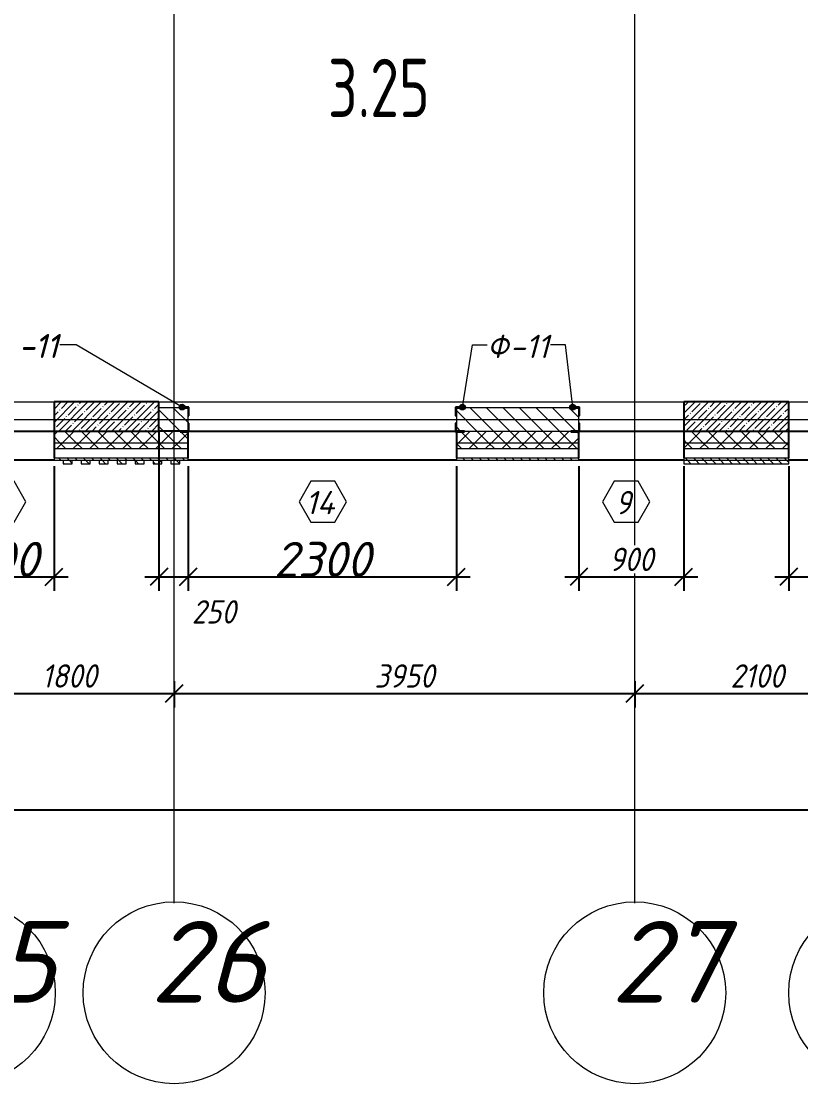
# Model space of a CAD drawing. Header units: millimetres. Extents: x 12986 to 523328, y -9759 to 30092.
# Drawn here: x 488780 to 495464, y -9567 to -455 of the extents above; entities that cross this region are included whole.
import ezdxf

# ---------------------------------------------------------------- set-up
doc = ezdxf.new("R2010")
doc.units = ezdxf.units.MM
for name, color, linetype, lineweight in [('A-ANNO-DIMS', 7, 'Continuous', 9), ('A-AREA-IDEN', 7, 'Continuous', 9), ('A-DETL', 7, 'Continuous', 9), ('A-GENM-1', 7, 'Continuous', 25), ('A-GENM-IDEN', 7, 'Continuous', 9), ('A-GLAZ-IDEN', 7, 'Continuous', 9), ('A-WALL', 7, 'Continuous', 5), ('A-WALL-1', 7, 'Continuous', 25), ('A-WALL-FNSH-1', 7, 'Continuous', 9), ('A-WALL-PATT-1', 7, 'Continuous', 5), ('I-WALL', 7, 'Continuous', 5), ('S-COLS', 7, 'Continuous', 9), ('S-COLS-1', 7, 'Continuous', 5), ('S-COLS-2', 7, 'Continuous', 25), ('Оси', 7, 'Continuous', 9), ('Оси-1', 7, 'Continuous', 20)]:
    doc.layers.add(name, color=color, linetype=linetype, lineweight=lineweight)
doc.layers.add('A-WALL-2', color=7, linetype='Continuous', lineweight=13, true_color=0x000000)
doc.layers.add('A-WALL-PATT-2', color=7, linetype='Continuous', lineweight=5, true_color=0xce0000)
doc.styles.add('ISOCPEUR_I', font='isocpeui.ttf', dxfattribs={"height": 250})
doc.styles.add('ISOCPEUR_I_2', font='isocpeui.ttf', dxfattribs={"height": 300})
doc.styles.add('ISOCPEUR_I_3', font='isocpeui.ttf', dxfattribs={"width": 0.9, "height": 200})
doc.styles.add('СПДС', font='ГОСТ тип А.ttf', dxfattribs={"width": 0.9})
doc.dimstyles.new('ISO-2_0_0_9К_СРЕДНИЙ_1', dxfattribs={"dimscale": 304.8, "dimtxt": 199.196235, "dimasz": 0.492126, "dimexe": 0.393701, "dimexo": 0, "dimgap": 0, "dimtad": 1, "dimdec": 0, "dimzin": 0, "dimdsep": 46, "dimtxsty": 'ISOCPEUR_I_3', "dimblk1": 'OBLIQUE', "dimblk2": 'OBLIQUE', "dimsah": 1, "dimcen": 0.09, "dimdle": 0.393701, "dimazin": 0, "dimtfac": 1, "dimtdec": 4, "dimtix": 1, "dimtmove": 2, "dimatfit": 3, "dimfxl": 1, "dimtvp": 1, "dimtolj": 1, "dimtzin": 0, "dimarcsym": 2})
doc.dimstyles.new('ISO-2_0_0_9К_СРЕДНИЙ_2', dxfattribs={"dimscale": 304.8, "dimtxt": 199.196235, "dimasz": 0.492126, "dimexe": 0.393701, "dimexo": 0, "dimgap": 0, "dimtad": 1, "dimdec": 0, "dimzin": 0, "dimdsep": 46, "dimtxsty": 'ISOCPEUR_I_2', "dimblk1": 'OBLIQUE', "dimblk2": 'OBLIQUE', "dimsah": 1, "dimcen": 0.09, "dimdle": 0.393701, "dimazin": 0, "dimtfac": 1, "dimtdec": 4, "dimtix": 1, "dimtmove": 0, "dimatfit": 3, "dimfxl": 1, "dimtvp": 1, "dimtolj": 1, "dimtzin": 0, "dimarcsym": 2})
doc.dimstyles.new('ISO-2_0_0_9К_СРЕДНИЙ_ФОН', dxfattribs={"dimscale": 304.8, "dimtxt": 199.196235, "dimasz": 0.492126, "dimexe": 0.393701, "dimexo": 0, "dimgap": 0.164042, "dimtad": 1, "dimdec": 0, "dimdsep": 46, "dimtxsty": 'ISOCPEUR_I_3', "dimblk1": 'OBLIQUE', "dimblk2": 'OBLIQUE', "dimsah": 1, "dimcen": 0.09, "dimdle": 0.393701, "dimazin": 0, "dimtfac": 1, "dimtdec": 4, "dimtix": 1, "dimtmove": 1, "dimatfit": 3, "dimfxl": 1, "dimtvp": 1, "dimtfill": 1, "dimtolj": 1, "dimtzin": 0, "dimarcsym": 2})
doc.dimstyles.new('ISO-2_0_0_9К_СРЕДНИЙ_ФОН_2', dxfattribs={"dimscale": 304.8, "dimtxt": 199.196235, "dimasz": 0.492126, "dimexe": 0.393701, "dimexo": 0, "dimgap": 0.164042, "dimtad": 1, "dimdec": 0, "dimdsep": 46, "dimtxsty": 'ISOCPEUR_I_3', "dimblk1": 'OBLIQUE', "dimblk2": 'OBLIQUE', "dimsah": 1, "dimcen": 0.09, "dimdle": 0.393701, "dimazin": 0, "dimtfac": 1, "dimtdec": 4, "dimtix": 1, "dimtmove": 2, "dimatfit": 3, "dimfxl": 1, "dimtvp": 1, "dimtfill": 1, "dimtolj": 1, "dimtzin": 0, "dimarcsym": 2})
pattern_1 = [(135, (395430.81, -3869.254), (-35.35534, -35.35534), [])]
pattern_2 = [(45, (395430.81, -3869.25), (-70.71068, 70.71068), []), (135, (395430.81, -3869.25), (-70.71068, -70.71068), [])]

# ---------------------------------------------------------------- blocks, each defined once
blk = doc.blocks.new('Колонна_Несущая_Прямоугольное сечение - 250х900-29733835-АР1_1_Кладочный план 3 этажа')
at = {"layer": 'S-COLS-1'}
h = blk.add_hatch(dxfattribs=at)
h.set_pattern_fill('FP_9', color=256, style=0, pattern_type=2)
h.set_pattern_definition([(45, (-99480, -25), (-57.024626, 57.024626), []), (45, (-99422.975, -25), (-57.024626, 57.024626), [100.806, -20.161, 3.353, -16.808])])
h.paths.add_polyline_path([(-356.4, -125), (450, -125), (450, 125), (-450, 125), (-450, -125)], flags=0)
at = {"layer": 'S-COLS-2'}
for p, q in [((450, 125), (-450, 125)), ((-450, 125), (-450, -125)), ((450, -125), (450, 125)), ((-450, -125), (450, -125))]:
    blk.add_line(p, q, dxfattribs=at)
blk = doc.blocks.new('Колонна_Несущая_Прямоугольное сечение - 250х900-V1-АР1_1_Кладочный план 3 этажа')
at = {"layer": 'S-COLS-1'}
h = blk.add_hatch(dxfattribs=at)
h.set_pattern_fill('FP_11', color=256, style=0, pattern_type=2)
h.set_pattern_definition([(45, (-94080, -25), (-57.024626, 57.024626), []), (45, (-94022.975, -25), (-57.024626, 57.024626), [100.806, -20.161, 3.353, -16.808])])
h.paths.add_polyline_path([(-371.8, -125), (450, -125), (450, 125), (-450, 125), (-450, -125)], flags=0)
at = {"layer": 'S-COLS-2'}
for p, q in [((450, 125), (-450, 125)), ((-450, 125), (-450, -125)), ((450, -125), (450, 125)), ((-450, -125), (450, -125))]:
    blk.add_line(p, q, dxfattribs=at)
blk = doc.blocks.new('Фахверк_СКБ_Уголок - Ф-11_200х2500 h-28441216-АР1_1_Кладочный план 3 этажа')
at = {"layer": 'A-GENM-1'}
for p, q in [((200, 156), (125, 156)), ((125, 156), (125, 81)), ((131, 81), (131, 150)), ((131, 150), (200, 150)), ((200, 150), (200, 156)), ((125, 81), (131, 81)), ((131, 19), (125, 19)), ((125, 19), (125, -56)), ((131, -50), (131, 19)), ((125, -56), (200, -56)), ((200, -50), (131, -50)), ((200, -56), (200, -50))]:
    blk.add_line(p, q, dxfattribs=at)
blk = doc.blocks.new('Ось сетки - Круг_Ø6_00__ISO-2_5_0_9K_ кружки поменьше-23056867-АР1_1_Кладочный план 3 этажа')
at = {"layer": 'Оси'}
blk.add_circle((0, 0), 2.6, dxfattribs=at)
blk = doc.blocks.new('_Oblique')
at = {"color": 0, "linetype": 'ByBlock', "lineweight": -2}
blk.add_line((-0.5, -0.5), (0.5, 0.5), dxfattribs=at)
blk = doc.blocks.new('*D3420')
at = {"layer": 'A-ANNO-DIMS', "color": 0, "lineweight": -2, "transparency": 16777216}
for p, q in [((488290.8, -6113.4), (488290.8, -6339.4)), ((490090.8, -6113.4), (490090.8, -6339.4)), ((488170.8, -6219.4), (490210.8, -6219.4))]:
    blk.add_line(p, q, dxfattribs=at)
at = {"layer": 'Defpoints', "color": 0, "transparency": 16777216}
for p in [(488290.8, -6113.4), (490090.8, -6113.4), (490090.8, -6219.4)]:
    blk.add_point(p, dxfattribs=at)
at = {"layer": 'A-ANNO-DIMS', "color": 0, "lineweight": -2, "transparency": 16777216, "xscale": 150, "yscale": 150, "zscale": 150, "rotation": 180}
blk.add_blockref('_Oblique', (488290.8, -6219.4), dxfattribs=at)
at = {"layer": 'A-ANNO-DIMS', "color": 0, "lineweight": -2, "transparency": 16777216, "xscale": 150, "yscale": 150, "zscale": 150}
blk.add_blockref('_Oblique', (490090.8, -6219.4), dxfattribs=at)
at = {"layer": 'A-ANNO-DIMS', "color": 0, "transparency": 16777216, "insert": (489190.8, -6069.4), "char_height": 200, "width": 560.814, "attachment_point": 5, "style": 'ISOCPEUR_I_3', "bg_fill": 3, "box_fill_scale": 1.1, "bg_fill_color": 256, "bg_fill_true_color": 13158600, "bg_fill_transparency": 0}
blk.add_mtext('\\A1;1800', dxfattribs=at)
blk = doc.blocks.new('*D3421')
at = {"layer": 'A-ANNO-DIMS', "color": 0, "lineweight": -2, "transparency": 16777216}
for p, q in [((490090.8, -6113.4), (490090.8, -6339.4)), ((494040.8, -6113.4), (494040.8, -6339.4)), ((489970.8, -6219.4), (494160.8, -6219.4))]:
    blk.add_line(p, q, dxfattribs=at)
at = {"layer": 'Defpoints', "color": 0, "transparency": 16777216}
for p in [(490090.8, -6113.4), (494040.8, -6113.4), (494040.8, -6219.4)]:
    blk.add_point(p, dxfattribs=at)
at = {"layer": 'A-ANNO-DIMS', "color": 0, "lineweight": -2, "transparency": 16777216, "xscale": 150, "yscale": 150, "zscale": 150, "rotation": 180}
blk.add_blockref('_Oblique', (490090.8, -6219.4), dxfattribs=at)
at = {"layer": 'A-ANNO-DIMS', "color": 0, "lineweight": -2, "transparency": 16777216, "xscale": 150, "yscale": 150, "zscale": 150}
blk.add_blockref('_Oblique', (494040.8, -6219.4), dxfattribs=at)
at = {"layer": 'A-ANNO-DIMS', "color": 0, "transparency": 16777216, "insert": (492065.8, -6069.4), "char_height": 200, "width": 606.782, "attachment_point": 5, "style": 'ISOCPEUR_I_3', "bg_fill": 3, "box_fill_scale": 1.1, "bg_fill_color": 256, "bg_fill_true_color": 13158600, "bg_fill_transparency": 0}
blk.add_mtext('\\A1;3950', dxfattribs=at)
blk = doc.blocks.new('*D3422')
at = {"layer": 'A-ANNO-DIMS', "color": 0, "lineweight": -2, "transparency": 16777216}
for p, q in [((494040.8, -6113.4), (494040.8, -6339.4)), ((496140.8, -6113.4), (496140.8, -6339.4)), ((493920.8, -6219.4), (496260.8, -6219.4))]:
    blk.add_line(p, q, dxfattribs=at)
at = {"layer": 'Defpoints', "color": 0, "transparency": 16777216}
for p in [(494040.8, -6113.4), (496140.8, -6113.4), (496140.8, -6219.4)]:
    blk.add_point(p, dxfattribs=at)
at = {"layer": 'A-ANNO-DIMS', "color": 0, "lineweight": -2, "transparency": 16777216, "xscale": 150, "yscale": 150, "zscale": 150, "rotation": 180}
blk.add_blockref('_Oblique', (494040.8, -6219.4), dxfattribs=at)
at = {"layer": 'A-ANNO-DIMS', "color": 0, "lineweight": -2, "transparency": 16777216, "xscale": 150, "yscale": 150, "zscale": 150}
blk.add_blockref('_Oblique', (496140.8, -6219.4), dxfattribs=at)
at = {"layer": 'A-ANNO-DIMS', "color": 0, "transparency": 16777216, "insert": (495090.8, -6069.4), "char_height": 200, "width": 560.814, "attachment_point": 5, "style": 'ISOCPEUR_I_3', "bg_fill": 3, "box_fill_scale": 1.1, "bg_fill_color": 256, "bg_fill_true_color": 13158600, "bg_fill_transparency": 0}
blk.add_mtext('\\A1;2100', dxfattribs=at)
blk = doc.blocks.new('*D3429')
at = {"layer": 'A-ANNO-DIMS', "color": 0, "lineweight": -2, "transparency": 16777216}
for p, q in [((395540.8, -7113), (395540.8, -7339.1)), ((520440.8, -7113), (520440.8, -7339.1)), ((395420.8, -7219.1), (456288.4, -7219.1)), ((520560.8, -7219.1), (457110.2, -7219.1))]:
    blk.add_line(p, q, dxfattribs=at)
at = {"layer": 'Defpoints', "color": 0, "transparency": 16777216}
for p in [(395540.8, -7113), (520440.8, -7113), (520440.8, -7219.1)]:
    blk.add_point(p, dxfattribs=at)
at = {"layer": 'A-ANNO-DIMS', "color": 0, "lineweight": -2, "transparency": 16777216, "xscale": 150, "yscale": 150, "zscale": 150, "rotation": 180}
blk.add_blockref('_Oblique', (395540.8, -7219.1), dxfattribs=at)
at = {"layer": 'A-ANNO-DIMS', "color": 0, "lineweight": -2, "transparency": 16777216, "xscale": 150, "yscale": 150, "zscale": 150}
blk.add_blockref('_Oblique', (520440.8, -7219.1), dxfattribs=at)
at = {"layer": 'A-ANNO-DIMS', "color": 0, "transparency": 16777216, "insert": (456258, -6907.8), "char_height": 200, "width": 882.593, "attachment_point": 1, "line_spacing_factor": 1.149209, "style": 'ISOCPEUR_I_3', "bg_fill": 3, "box_fill_scale": 1.1, "bg_fill_color": 256, "bg_fill_true_color": 13158600, "bg_fill_transparency": 0}
blk.add_mtext('\\A1;124900', dxfattribs=at)
blk = doc.blocks.new('AAR_СКБ_Марка_Окна_Перемычка и проем - Марка проема-25443838-АР1_1_Кладочный план 3 этажа')
at = {"layer": 'A-GLAZ-IDEN'}
for p, q in [((-0.968, -0.984), (-1.986, -2.747)), ((1.067, -0.984), (-0.968, -0.984)), ((2.085, -2.747), (1.067, -0.984)), ((-1.986, -2.747), (-0.968, -4.509)), ((1.067, -4.509), (2.085, -2.747)), ((-0.968, -4.509), (1.067, -4.509))]:
    blk.add_line(p, q, dxfattribs=at)
blk = doc.blocks.new('*D3649')
at = {"layer": 'A-ANNO-DIMS', "color": 0, "lineweight": -2, "transparency": 16777216}
for p, q in [((488160.8, -4269.3), (488160.8, -5339.3)), ((489060.8, -4269.3), (489060.8, -5339.3)), ((488040.8, -5219.3), (489180.8, -5219.3))]:
    blk.add_line(p, q, dxfattribs=at)
at = {"layer": 'Defpoints', "color": 0, "transparency": 16777216}
for p in [(488160.8, -4269.3), (489060.8, -4269.3), (489060.8, -5219.3)]:
    blk.add_point(p, dxfattribs=at)
at = {"layer": 'A-ANNO-DIMS', "color": 0, "lineweight": -2, "transparency": 16777216, "xscale": 150, "yscale": 150, "zscale": 150, "rotation": 180}
blk.add_blockref('_Oblique', (488160.8, -5219.3), dxfattribs=at)
at = {"layer": 'A-ANNO-DIMS', "color": 0, "lineweight": -2, "transparency": 16777216, "xscale": 150, "yscale": 150, "zscale": 150}
blk.add_blockref('_Oblique', (489060.8, -5219.3), dxfattribs=at)
at = {"layer": 'A-ANNO-DIMS', "color": 0, "transparency": 16777216, "insert": (488610.8, -5069.3), "char_height": 300, "width": 455.087, "attachment_point": 5, "style": 'ISOCPEUR_I_2'}
blk.add_mtext('\\A1;900', dxfattribs=at)
blk = doc.blocks.new('*D3662')
at = {"layer": 'A-ANNO-DIMS', "color": 0, "lineweight": -2, "transparency": 16777216}
for p, q in [((489960.8, -3969.3), (489960.8, -5339.3)), ((490210.8, -4269.3), (490210.8, -5339.3)), ((489840.8, -5219.3), (490330.8, -5219.3))]:
    blk.add_line(p, q, dxfattribs=at)
at = {"layer": 'Defpoints', "color": 0, "transparency": 16777216}
for p in [(489960.8, -3969.3), (490210.8, -4269.3), (490210.8, -5219.3)]:
    blk.add_point(p, dxfattribs=at)
at = {"layer": 'A-ANNO-DIMS', "color": 0, "lineweight": -2, "transparency": 16777216, "xscale": 150, "yscale": 150, "zscale": 150, "rotation": 180}
blk.add_blockref('_Oblique', (489960.8, -5219.3), dxfattribs=at)
at = {"layer": 'A-ANNO-DIMS', "color": 0, "lineweight": -2, "transparency": 16777216, "xscale": 150, "yscale": 150, "zscale": 150}
blk.add_blockref('_Oblique', (490210.8, -5219.3), dxfattribs=at)
at = {"layer": 'A-ANNO-DIMS', "color": 0, "transparency": 16777216, "insert": (490241.9, -5419.7), "char_height": 200, "width": 455.087, "attachment_point": 1, "line_spacing_factor": 1.149209, "style": 'ISOCPEUR_I_3'}
blk.add_mtext('\\A1;250', dxfattribs=at)
blk = doc.blocks.new('*D3663')
at = {"layer": 'A-ANNO-DIMS', "color": 0, "lineweight": -2, "transparency": 16777216}
for p, q in [((490210.8, -4269.3), (490210.8, -5339.3)), ((492510.8, -4269.3), (492510.8, -5339.3)), ((490090.8, -5219.3), (492630.8, -5219.3))]:
    blk.add_line(p, q, dxfattribs=at)
at = {"layer": 'Defpoints', "color": 0, "transparency": 16777216}
for p in [(490210.8, -4269.3), (492510.8, -4269.3), (492510.8, -5219.3)]:
    blk.add_point(p, dxfattribs=at)
at = {"layer": 'A-ANNO-DIMS', "color": 0, "lineweight": -2, "transparency": 16777216, "xscale": 150, "yscale": 150, "zscale": 150, "rotation": 180}
blk.add_blockref('_Oblique', (490210.8, -5219.3), dxfattribs=at)
at = {"layer": 'A-ANNO-DIMS', "color": 0, "lineweight": -2, "transparency": 16777216, "xscale": 150, "yscale": 150, "zscale": 150}
blk.add_blockref('_Oblique', (492510.8, -5219.3), dxfattribs=at)
at = {"layer": 'A-ANNO-DIMS', "color": 0, "transparency": 16777216, "insert": (491360.8, -5069.3), "char_height": 300, "width": 606.782, "attachment_point": 5, "style": 'ISOCPEUR_I_2'}
blk.add_mtext('\\A1;2300', dxfattribs=at)
blk = doc.blocks.new('*D3678')
at = {"layer": 'A-ANNO-DIMS', "color": 0, "lineweight": -2, "transparency": 16777216}
for p, q in [((495360.8, -4269.3), (495360.8, -5339.3)), ((496260.8, -4269.3), (496260.8, -5339.3)), ((495240.8, -5219.3), (496380.8, -5219.3))]:
    blk.add_line(p, q, dxfattribs=at)
at = {"layer": 'Defpoints', "color": 0, "transparency": 16777216}
for p in [(495360.8, -4269.3), (496260.8, -4269.3), (496260.8, -5219.3)]:
    blk.add_point(p, dxfattribs=at)
at = {"layer": 'A-ANNO-DIMS', "color": 0, "lineweight": -2, "transparency": 16777216, "xscale": 150, "yscale": 150, "zscale": 150, "rotation": 180}
blk.add_blockref('_Oblique', (495360.8, -5219.3), dxfattribs=at)
at = {"layer": 'A-ANNO-DIMS', "color": 0, "lineweight": -2, "transparency": 16777216, "xscale": 150, "yscale": 150, "zscale": 150}
blk.add_blockref('_Oblique', (496260.8, -5219.3), dxfattribs=at)
at = {"layer": 'A-ANNO-DIMS', "color": 0, "transparency": 16777216, "insert": (495810.8, -5069.3), "char_height": 300, "width": 455.087, "attachment_point": 5, "style": 'ISOCPEUR_I_2'}
blk.add_mtext('\\A1;900', dxfattribs=at)
blk = doc.blocks.new('*D3679')
at = {"layer": 'A-ANNO-DIMS', "color": 0, "lineweight": -2, "transparency": 16777216}
for p, q in [((493560.8, -4269.3), (493560.8, -5339.3)), ((494460.8, -4269.3), (494460.8, -5339.3)), ((493440.8, -5219.3), (494580.8, -5219.3))]:
    blk.add_line(p, q, dxfattribs=at)
at = {"layer": 'Defpoints', "color": 0, "transparency": 16777216}
for p in [(493560.8, -4269.3), (494460.8, -4269.3), (494460.8, -5219.3)]:
    blk.add_point(p, dxfattribs=at)
at = {"layer": 'A-ANNO-DIMS', "color": 0, "lineweight": -2, "transparency": 16777216, "xscale": 150, "yscale": 150, "zscale": 150, "rotation": 180}
blk.add_blockref('_Oblique', (493560.8, -5219.3), dxfattribs=at)
at = {"layer": 'A-ANNO-DIMS', "color": 0, "lineweight": -2, "transparency": 16777216, "xscale": 150, "yscale": 150, "zscale": 150}
blk.add_blockref('_Oblique', (494460.8, -5219.3), dxfattribs=at)
at = {"layer": 'A-ANNO-DIMS', "color": 0, "transparency": 16777216, "insert": (494010.8, -5069.3), "char_height": 200, "width": 455.087, "attachment_point": 5, "style": 'ISOCPEUR_I_3', "bg_fill": 3, "box_fill_scale": 1.1, "bg_fill_color": 256, "bg_fill_true_color": 13158600, "bg_fill_transparency": 0}
blk.add_mtext('\\A1;900', dxfattribs=at)

msp = doc.modelspace()

# ---------------------------------------------------------------- hatches: boundary and pattern name
at = {"layer": 'A-GENM-IDEN'}
h = msp.add_hatch(color=256, dxfattribs=at)
edge = h.paths.add_edge_path(flags=0)
edge.add_arc((490158.47525, -3763.25358), 25, 0, 360)
h = msp.add_hatch(color=256, dxfattribs=at)
edge = h.paths.add_edge_path(flags=0)
edge.add_arc((492563.14188, -3763.25358), 25, 0, 360)
h = msp.add_hatch(color=256, dxfattribs=at)
edge = h.paths.add_edge_path(flags=0)
edge.add_arc((493508.47525, -3763.25358), 25, 0, 360)
at = {"layer": 'A-WALL-PATT-1'}
h = msp.add_hatch(dxfattribs=at)
h.set_pattern_fill('FP_1', color=256, style=0, pattern_type=2)
h.set_pattern_definition([(135, (395430.81, -3869.25), (-70.71068, -70.71068), [])])
h.paths.add_polyline_path([(493560.80855, -3969.25358), (493560.80855, -3769.25358), (492510.80855, -3769.25358), (492510.80855, -3969.25358), (493491.80858, -3969.25358)], flags=0)
h.paths.add_polyline_path([(490141.80858, -3969.25358), (490210.80855, -3969.25358), (490210.80855, -3769.25358), (489960.80857, -3769.25358), (489960.80857, -3969.25358)], flags=0)
at = {"layer": 'A-WALL-PATT-2'}
h = msp.add_hatch(dxfattribs=at)
h.set_pattern_fill('FP_2', color=256, style=0, pattern_type=2)
h.set_pattern_definition(pattern_2)
h.paths.add_polyline_path([(507960.80853, -4069.25358), (509110.80855, -4069.25358), (509110.28684, -3975.25358), (509041.80858, -3975.25358), (509041.80858, -3969.25358), (507960.80853, -3969.25358)], flags=0)
h.paths.add_polyline_path([(520510.80855, -4069.25358), (520510.80855, -3969.25358), (519160.80855, -3969.25358), (519160.80855, -4069.25358)], flags=0)
h.paths.add_polyline_path([(513360.80855, -4069.25358), (514760.80855, -4069.25358), (514760.28684, -3975.25358), (514691.80858, -3974.18215), (514691.80858, -3969.25358), (513360.80855, -3969.25358)], flags=0)
h.paths.add_polyline_path([(507060.80853, -4069.25358), (507060.28679, -3975.25358), (506991.80853, -3975.25358), (506991.80853, -3969.25358), (506229.80849, -3969.25358), (506229.80849, -3975.25358), (506160.80849, -3975.25358), (506160.80849, -4069.25358), (507052.11288, -4069.25358)], flags=0)
h.paths.add_polyline_path([(503460.80855, -4069.25358), (503460.80855, -3969.25358), (502560.80855, -3969.25358), (502560.80855, -4069.25358), (502677.5407, -4069.25358)], flags=0)
h.paths.add_polyline_path([(492579.80855, -4069.25358), (493560.80855, -4069.25358), (493560.28684, -3975.25358), (493491.80858, -3975.25358), (493491.80858, -3969.25358), (492579.80855, -3969.25358), (492579.80855, -3975.25358), (492510.80855, -3975.25358), (492510.80855, -4069.25358)], flags=0)
h.paths.add_polyline_path([(500610.80852, -4069.25358), (501660.80855, -4069.25358), (501660.28681, -3975.25358), (501591.80855, -3975.25358), (501591.80855, -3969.25358), (500679.80852, -3969.25358), (500679.80852, -3975.25358), (500610.80852, -3975.25358)], flags=0)
h.paths.add_polyline_path([(497262.14007, -4069.25358), (498310.80852, -4069.25358), (498310.28681, -3975.25358), (498241.80855, -3975.25358), (498241.80855, -3969.25358), (496329.80859, -3969.25358), (496329.80859, -3975.25358), (496260.80859, -3975.25358), (496260.80859, -4069.25358), (497160.8086, -4069.25358)], flags=0)
h.paths.add_polyline_path([(486431.3388, -4069.25358), (486460.80857, -4069.25358), (486460.80857, -3969.25358), (484690.80855, -3969.25358), (484690.80855, -4069.25358)], flags=0)
h = msp.add_hatch(dxfattribs=at)
h.set_pattern_fill('FP_2', color=256, style=0, pattern_type=2)
h.set_pattern_definition(pattern_2)
h.paths.add_polyline_path([(504429.80855, -4069.25358), (505260.80859, -4069.25358), (505260.80849, -3975.25358), (505191.80849, -3975.25358), (505191.80849, -3969.25358), (504429.80855, -3969.25358), (504429.80855, -3975.25358), (504360.80855, -3975.25358), (504360.80855, -4069.25358)], flags=0)
h.paths.add_polyline_path([(487785.18896, -4069.25358), (488160.80857, -4069.25358), (488160.28686, -3975.25358), (488091.8086, -3975.25358), (488091.8086, -3969.25358), (487429.80857, -3969.25358), (487429.80857, -3975.25358), (487360.80857, -3975.25358), (487360.80857, -4069.25358), (487429.80857, -4069.25358)], flags=0)
h.paths.add_polyline_path([(495360.80859, -4069.25358), (495360.80855, -3969.25358), (494460.80855, -3969.25359), (494460.80855, -4069.25358), (494554.43975, -4069.25358)], flags=0)
h = msp.add_hatch(dxfattribs=at)
h.set_pattern_fill('FP_2', color=256, style=0, pattern_type=2)
h.set_pattern_definition(pattern_2)
h.paths.add_polyline_path([(511410.80855, -4069.25358), (512460.80855, -4069.25358), (512460.28681, -3975.25358), (512391.80855, -3975.25358), (512391.80855, -3969.25358), (511479.80855, -3969.25358), (511479.80855, -3975.25358), (511410.80855, -3975.25358)], flags=0)
h.paths.add_polyline_path([(515660.80855, -4069.25358), (516860.80855, -4069.25358), (516860.28684, -3975.25358), (516791.80858, -3975.00358), (516791.80858, -3969.25358), (515660.80855, -3969.25358)], flags=0)
h.paths.add_polyline_path([(490210.80855, -4069.25358), (490210.28684, -3975.25358), (490141.80858, -3975.25358), (490141.80858, -3969.25358), (489060.80857, -3969.25359), (489060.80857, -4069.25358), (490202.11293, -4069.25358)], flags=0)
h = msp.add_hatch(dxfattribs=at)
h.set_pattern_fill('FP_2', color=256, style=0, pattern_type=2)
h.set_pattern_definition(pattern_2)
h.paths.add_polyline_path([(513360.80855, -4119.25358), (514760.80855, -4119.25358), (514760.80855, -4069.25358), (513360.80855, -4069.25358)], flags=0)
h.paths.add_polyline_path([(520610.80855, -4119.25358), (520610.80855, -4069.25358), (519160.80855, -4069.25358), (519160.80855, -4119.25358), (520510.80855, -4119.25358)], flags=0)
h.paths.add_polyline_path([(507060.80853, -4119.25358), (507060.80853, -4069.25358), (506160.80849, -4069.25358), (506160.80849, -4119.25358), (506739.09118, -4119.25358)], flags=0)
h.paths.add_polyline_path([(502560.80855, -4119.25358), (503460.80855, -4119.25358), (503460.80855, -4069.25358), (502560.80855, -4069.25358)], flags=0)
h.paths.add_polyline_path([(507960.80853, -4119.25358), (509110.80855, -4119.25358), (509110.80855, -4069.25358), (507960.80853, -4069.25358)], flags=0)
h.paths.add_polyline_path([(500610.80852, -4119.25358), (501660.80855, -4119.25358), (501660.80855, -4069.25358), (500610.80852, -4069.25358)], flags=0)
h.paths.add_polyline_path([(496260.80859, -4119.25358), (498310.80852, -4119.25358), (498310.80852, -4069.25358), (496260.80859, -4069.25358)], flags=0)
h.paths.add_polyline_path([(492510.80855, -4119.25358), (493560.80855, -4119.25358), (493560.80855, -4069.25358), (492510.80855, -4069.25358)], flags=0)
h.paths.add_polyline_path([(486431.3388, -4119.25358), (486460.80857, -4119.25358), (486460.80857, -4069.25358), (484640.80855, -4069.25358), (484640.80855, -4119.25358)], flags=0)
h = msp.add_hatch(dxfattribs=at)
h.set_pattern_fill('FP_2', color=256, style=0, pattern_type=2)
h.set_pattern_definition(pattern_2)
h.paths.add_polyline_path([(504708.31594, -4119.25358), (505260.80859, -4119.25358), (505260.80859, -4069.25358), (504360.80855, -4069.25358), (504360.80855, -4119.25358)], flags=0)
h.paths.add_polyline_path([(494460.80855, -4119.25358), (495360.80859, -4119.25358), (495360.80859, -4069.25358), (494460.80855, -4069.25358)], flags=0)
h.paths.add_polyline_path([(487360.80857, -4119.25358), (488160.80857, -4119.25358), (488160.80857, -4069.25358), (487360.80857, -4069.25358)], flags=0)
h = msp.add_hatch(dxfattribs=at)
h.set_pattern_fill('FP_2', color=256, style=0, pattern_type=2)
h.set_pattern_definition(pattern_2)
h.paths.add_polyline_path([(511410.80855, -4119.25358), (512460.80855, -4119.25358), (512460.80855, -4069.25358), (511410.80855, -4069.25358)], flags=0)
h.paths.add_polyline_path([(516216.04229, -4119.25358), (516860.80855, -4119.25358), (516860.80855, -4069.25358), (515660.80855, -4069.25358), (515660.80855, -4119.25358)], flags=0)
h.paths.add_polyline_path([(490210.80855, -4119.25358), (490210.80855, -4069.25358), (489060.80855, -4069.25358), (489060.80855, -4119.25358), (489139.03912, -4119.25358)], flags=0)
h = msp.add_hatch(dxfattribs=at)
h.set_pattern_fill('FP_3', color=256, style=0, pattern_type=2)
h.set_pattern_definition(pattern_1)
h.paths.add_polyline_path([(520610.80855, -4219.25358), (520740.80855, -4219.25358), (520740.80855, -4199.25358), (519160.80855, -4199.25358), (519160.80855, -4219.25358), (520510.80855, -4219.25358)], flags=0)
h.paths.add_polyline_path([(507060.80853, -4219.25358), (507060.80853, -4199.25358), (506160.80849, -4199.25358), (506160.80849, -4219.25358), (506739.09118, -4219.25358)], flags=0)
h.paths.add_polyline_path([(509110.80855, -4219.25358), (509110.80855, -4199.25358), (507960.80853, -4199.25358), (507960.80853, -4219.25358), (508092.94134, -4219.25358)], flags=0)
h.paths.add_polyline_path([(513360.80855, -4219.25358), (514760.80855, -4219.25358), (514760.80855, -4199.25358), (513360.80855, -4199.25358)], flags=0)
h.paths.add_polyline_path([(498310.80852, -4219.25358), (498310.80852, -4199.25358), (496260.80859, -4199.25358), (496260.80859, -4219.25358), (497262.14007, -4219.25358)], flags=0)
h.paths.add_polyline_path([(493200.58959, -4219.25358), (493560.80855, -4219.25358), (493560.80855, -4199.25358), (492510.80855, -4199.25358), (492510.80855, -4219.25358)], flags=0)
h.paths.add_polyline_path([(486460.80857, -4219.25358), (486460.80857, -4199.25358), (484540.80855, -4199.25358), (484540.80855, -4219.25358), (486431.3388, -4219.25358)], flags=0)
h.paths.add_polyline_path([(501660.80855, -4219.25358), (501660.80855, -4199.25358), (500610.80852, -4199.25358), (500610.80852, -4219.25358)], flags=0)
h.paths.add_polyline_path([(502560.80855, -4219.25358), (503460.80855, -4219.25358), (503460.80855, -4199.25358), (502560.80855, -4199.25358)], flags=0)
h = msp.add_hatch(dxfattribs=at)
h.set_pattern_fill('FP_3', color=256, style=0, pattern_type=2)
h.set_pattern_definition(pattern_1)
h.paths.add_polyline_path([(504708.31594, -4219.25358), (505260.80859, -4219.25358), (505260.80859, -4199.25358), (504360.80855, -4199.25358), (504360.80855, -4219.25358)], flags=0)
h.paths.add_polyline_path([(487360.80857, -4219.25358), (488160.80857, -4219.25358), (488160.80857, -4199.25358), (487360.80857, -4199.25358)], flags=0)
h.paths.add_polyline_path([(494460.80855, -4219.25358), (495360.80859, -4219.25358), (495360.80859, -4199.25358), (494460.80855, -4199.25358)], flags=0)
h = msp.add_hatch(dxfattribs=at)
h.set_pattern_fill('FP_3', color=256, style=0, pattern_type=2)
h.set_pattern_definition(pattern_1)
h.paths.add_polyline_path([(512460.80855, -4219.25358), (512460.80855, -4199.25358), (511410.80855, -4199.25358), (511410.80855, -4219.25358), (512154.49182, -4219.25358)], flags=0)
h.paths.add_polyline_path([(516216.04229, -4219.25358), (516860.80855, -4219.25358), (516860.80855, -4199.25358), (515660.80855, -4199.25358), (515660.80855, -4219.25358)], flags=0)
h.paths.add_polyline_path([(489060.80855, -4219.25358), (490210.80855, -4219.25358), (490210.80855, -4199.25358), (489060.80855, -4199.25358)], flags=0)
h = msp.add_hatch(dxfattribs=at)
h.set_pattern_fill('FP_3', color=256, style=0, pattern_type=2)
h.set_pattern_definition(pattern_1)
h.paths.add_polyline_path([(490140.53291, -4249.25358), (490140.53291, -4219.25358), (490063.53291, -4219.25358), (490063.53291, -4249.25358)], flags=0)
h.paths.add_polyline_path([(489524.53291, -4249.25358), (489524.53291, -4219.25358), (489447.53291, -4219.25358), (489447.53291, -4249.25358)], flags=0)
h.paths.add_polyline_path([(489986.53291, -4249.25358), (489986.53291, -4219.25358), (489909.53291, -4219.25358), (489909.53291, -4249.25358)], flags=0)
h.paths.add_polyline_path([(489216.53291, -4249.25358), (489216.53291, -4219.25358), (489139.53291, -4219.25358), (489139.53291, -4249.25358)], flags=0)
h.paths.add_polyline_path([(489293.53291, -4249.25358), (489370.53291, -4249.25358), (489370.53291, -4219.25358), (489293.53291, -4219.25358)], flags=0)
h.paths.add_polyline_path([(489832.53291, -4249.25358), (489832.53291, -4219.25358), (489755.53291, -4219.25358), (489755.53291, -4249.25358)], flags=0)
h.paths.add_polyline_path([(489678.53291, -4249.25358), (489678.53291, -4219.25358), (489601.53291, -4219.25358), (489601.53291, -4249.25358)], flags=0)
h = msp.add_hatch(dxfattribs=at)
h.set_pattern_fill('FP_3', color=256, style=0, pattern_type=2)
h.set_pattern_definition(pattern_1)
h.paths.add_polyline_path([(495360.80859, -4249.25358), (495360.80859, -4219.25358), (494460.80855, -4219.25358), (494460.80855, -4249.25358), (494554.43975, -4249.25358)], flags=0)

# ---------------------------------------------------------------- linework, layer by layer
at = {"layer": 'A-DETL'}
for p, q in [((489060.80855, -4119.25358), (490210.80855, -4119.25358)), ((492510.80855, -4119.25358), (493560.80855, -4119.25358))]:
    msp.add_line(p, q, dxfattribs=at)
at = {"layer": 'A-GENM-IDEN'}
for p, q in [((489251.14779, -3230.50382), (489110.80857, -3230.50382)), ((490158.47525, -3763.25358), (489251.14779, -3230.50382)), ((492563.14188, -3763.25358), (492650.77361, -3230.50382)), ((492650.77361, -3230.50382), (492776.45777, -3230.50382)), ((493445.8601, -3230.50382), (493318.69225, -3230.50382)), ((493508.47525, -3763.25358), (493445.8601, -3230.50382))]:
    msp.add_line(p, q, dxfattribs=at)
for centre in [(490158.47525, -3763.25358), (492563.14188, -3763.25358), (493508.47525, -3763.25358)]:
    msp.add_circle(centre, 25, dxfattribs=at)
at = {"layer": 'A-WALL'}
for p, q in [((489060.80855, -4069.25358), (490210.80855, -4069.25358)), ((492510.80855, -4069.25358), (493560.80855, -4069.25358)), ((494460.80855, -4069.25358), (495360.80859, -4069.25358)), ((494460.80855, -4119.25358), (495360.80859, -4119.25358)), ((489060.80855, -4199.25358), (490210.80855, -4199.25358)), ((492510.80855, -4199.25358), (493560.80855, -4199.25358)), ((494460.80855, -4199.25358), (495360.80859, -4199.25358))]:
    msp.add_line(p, q, dxfattribs=at)
at = {"layer": 'A-WALL-1'}
for p, q in [((488166.8086, -3969.25358), (489060.80855, -3969.25358)), ((489060.80855, -3969.25359), (489060.80855, -4199.25358)), ((490141.80858, -3969.25358), (489960.80857, -3969.25358)), ((490210.80855, -4199.25358), (490210.80855, -3975.25358)), ((490216.80858, -3969.25358), (492504.80855, -3969.25358)), ((492510.80855, -3975.25358), (492510.80855, -4199.25358)), ((493560.80855, -4199.25358), (493560.80855, -3975.25358)), ((493566.80858, -3969.25358), (494460.80855, -3969.25358)), ((494460.80855, -3969.25359), (494460.80855, -4199.25358)), ((495360.80859, -3969.25358), (496254.80859, -3969.25358)), ((495360.80859, -4199.25358), (495360.80859, -3969.25359)), ((489060.80855, -4219.25358), (488160.80857, -4219.25358)), ((492510.80855, -4219.25358), (490210.80855, -4219.25358)), ((494460.80855, -4219.25358), (493560.80855, -4219.25358)), ((496260.80859, -4219.25358), (495360.80859, -4219.25358))]:
    msp.add_line(p, q, dxfattribs=at)
at = {"layer": 'A-WALL-2'}
for p, q in [((490141.80858, -3769.25358), (489960.80857, -3769.25358)), ((493491.80858, -3769.25358), (492579.80855, -3769.25358)), ((490210.80855, -3900.25358), (490210.80855, -3838.25358)), ((492510.80855, -3838.25358), (492510.80855, -3900.25358)), ((493560.80855, -3900.25358), (493560.80855, -3838.25358)), ((489960.80857, -3969.25358), (490141.80858, -3969.25358)), ((492579.80855, -3969.25358), (493491.80858, -3969.25358))]:
    msp.add_line(p, q, dxfattribs=at)
at = {"layer": 'A-WALL-FNSH-1'}
for p, q in [((489060.80855, -4199.25358), (489060.80855, -4219.25358)), ((489060.80855, -4219.25358), (490210.80855, -4219.25358)), ((489139.53291, -4219.25358), (489139.53291, -4249.25358)), ((489139.53291, -4249.25358), (489216.53291, -4249.25358)), ((489216.53291, -4249.25358), (489216.53291, -4219.25358)), ((489293.53291, -4219.25358), (489293.53291, -4249.25358)), ((489293.53291, -4249.25358), (489370.53291, -4249.25358)), ((489370.53291, -4249.25358), (489370.53291, -4219.25358)), ((489447.53291, -4219.25358), (489447.53291, -4249.25358)), ((489447.53291, -4249.25358), (489524.53291, -4249.25358)), ((489524.53291, -4249.25358), (489524.53291, -4219.25358)), ((489601.53291, -4219.25358), (489601.53291, -4249.25358)), ((489601.53291, -4249.25358), (489678.53291, -4249.25358)), ((489678.53291, -4249.25358), (489678.53291, -4219.25358)), ((489755.53291, -4219.25358), (489755.53291, -4249.25358)), ((489755.53291, -4249.25358), (489832.53291, -4249.25358)), ((489832.53291, -4249.25358), (489832.53291, -4219.25358)), ((489909.53291, -4219.25358), (489909.53291, -4249.25358)), ((489909.53291, -4249.25358), (489986.53291, -4249.25358)), ((489986.53291, -4249.25358), (489986.53291, -4219.25358)), ((490063.53291, -4219.25358), (490063.53291, -4249.25358)), ((490063.53291, -4249.25358), (490140.53291, -4249.25358)), ((490140.53291, -4249.25358), (490140.53291, -4219.25358)), ((490210.80855, -4219.25358), (490210.80855, -4199.25358)), ((492510.80855, -4199.25358), (492510.80855, -4219.25358)), ((492510.80855, -4219.25358), (493560.80855, -4219.25358)), ((493560.80855, -4219.25358), (493560.80855, -4199.25358)), ((494460.80855, -4199.25358), (494460.80855, -4219.25358)), ((494460.80855, -4219.25358), (494460.80855, -4219.25358)), ((494460.80855, -4219.25358), (494460.80855, -4249.25358)), ((494460.80855, -4219.25358), (495360.80859, -4219.25358)), ((494460.80855, -4249.25358), (495360.80859, -4249.25358)), ((495360.80859, -4249.25358), (495360.80859, -4199.25358))]:
    msp.add_line(p, q, dxfattribs=at)
at = {"layer": 'I-WALL'}
for p, q in [((487460.80855, -3719.25358), (489060.80857, -3719.25358)), ((489960.80857, -3719.25358), (494460.80855, -3719.25358)), ((495360.80855, -3719.25358), (497160.8086, -3719.25358))]:
    msp.add_line(p, q, dxfattribs=at)
at = {"layer": 'Оси-1'}
for p, q in [((490090.80852, -8019.25359), (490090.80852, 24767.68957)), ((494040.80852, -8019.25359), (494040.80852, 24767.68957)), ((389220.80855, -3869.25359), (521382.43658, -3869.25359))]:
    msp.add_line(p, q, dxfattribs=at)

# ---------------------------------------------------------------- block references
at = {"layer": 'A-GENM-1', "rotation": 180}
for p in [(490341.80858, -3819.25358), (493691.80858, -3819.25358)]:
    msp.add_blockref('Фахверк_СКБ_Уголок - Ф-11_200х2500 h-28441216-АР1_1_Кладочный план 3 этажа', p, dxfattribs=at)
at = {"layer": 'A-GENM-1'}
msp.add_blockref('Фахверк_СКБ_Уголок - Ф-11_200х2500 h-28441216-АР1_1_Кладочный план 3 этажа', (492379.80855, -3919.25358), dxfattribs=at)
at = {"layer": 'A-GLAZ-IDEN', "xscale": 99.99999999999993, "yscale": 99.99999999999993, "zscale": 99.99999999999993}
for p in [(488610.80857, -4299.97684), (491360.80855, -4299.97684), (493961.99286, -4299.97684)]:
    msp.add_blockref('AAR_СКБ_Марка_Окна_Перемычка и проем - Марка проема-25443838-АР1_1_Кладочный план 3 этажа', p, dxfattribs=at)
at = {"layer": 'S-COLS'}
for name, p in [('Колонна_Несущая_Прямоугольное сечение - 250х900-V1-АР1_1_Кладочный план 3 этажа', (489510.80857, -3844.25359)), ('Колонна_Несущая_Прямоугольное сечение - 250х900-29733835-АР1_1_Кладочный план 3 этажа', (494910.80855, -3844.25359))]:
    msp.add_blockref(name, p, dxfattribs=at)
at = {"layer": 'Оси', "xscale": 300, "yscale": 300, "zscale": 99.99999999999993}
for p in [(488290.80852, -8786.50718), (490090.80852, -8786.50718), (494040.80852, -8786.50718), (496140.80852, -8786.50718)]:
    msp.add_blockref('Ось сетки - Круг_Ø6_00__ISO-2_5_0_9K_ кружки поменьше-23056867-АР1_1_Кладочный план 3 этажа', p, dxfattribs=at)

# ---------------------------------------------------------------- texts
at = {"layer": 'A-AREA-IDEN', "insert": (491409.59536, -776.58692), "char_height": 500, "width": 1327.5945, "attachment_point": 1, "style": 'СПДС'}
msp.add_mtext('3.25', dxfattribs=at)
at = {"layer": 'A-GENM-IDEN', "char_height": 200, "attachment_point": 1, "style": 'ISOCPEUR_I_2'}
for s, insert, width in [('-11', (488759.07409, -3136.17198), 389.620125), ('-11', (488759.07409, -3136.17198), 389.620125), ('-11', (488759.07409, -3142.88924), 389.620125), ('\\fISOCPEUR|b0|i1|c204|p34|;\\W.9;Ф', (492776.45777, -3142.88924), 230.886), ('\\fISOCPEUR|b0|i1|c204|p34|;\\W.9;Ф', (492776.45777, -3142.88924), 230.886), ('-11', (492966.95777, -3142.88924), 389.620125), ('-11', (492966.95777, -3142.88924), 389.620125)]:
    msp.add_mtext(s, dxfattribs=dict(at, insert=insert, width=width))
at = {"layer": 'A-GLAZ-IDEN', "char_height": 200, "attachment_point": 1, "style": 'ISOCPEUR_I_2'}
for s, insert, width in [('14', (491214.76002, -4482.61821), 303.037875), ('\\fISOCPEUR|b0|i1|c204|p34|;\\W.9;9', (493875.79433, -4482.61821), 158.734125)]:
    msp.add_mtext(s, dxfattribs=dict(at, insert=insert, width=width))
at = {"layer": 'Оси', "char_height": 700, "width": 404.0505, "attachment_point": 1, "style": 'ISOCPEUR_I'}
for s, insert in [('25', (488085.8802, -8170.47894)), ('26', (489885.8802, -8170.47894)), ('27', (493835.8802, -8170.47894))]:
    msp.add_mtext(s, dxfattribs=dict(at, insert=insert))

# ---------------------------------------------------------------- dimensions: what is measured, and where the dimension line sits
at = {"layer": 'A-ANNO-DIMS'}
dim = msp.add_linear_dim(base=(490210.80855, -5219.2579), p1=(489960.80857, -3969.25359), p2=(490210.80855, -4269.25358), dimstyle='ISO-2_0_0_9К_СРЕДНИЙ_1', override={"dimpost": '<>', "dimfxl": 390.512468}, dxfattribs=at)
dim.commit()
dim.dimension.update_dxf_attribs({"geometry": '*D3662', "text_midpoint": (490469.41758, -5552.99792), "dimtype": 160})
for base, p1, p2, override, picture, middle in [((489060.80857, -5219.2579), (488160.80857, -4269.25358), (489060.80857, -4269.25358), {"dimpost": '<>', "dimfxl": 900}, '*D3649', (488610.80857, -5069.2579)), ((492510.80855, -5219.2579), (490210.80855, -4269.25358), (492510.80855, -4269.25358), {"dimpost": '<>', "dimfxl": 2300}, '*D3663', (491360.80855, -5069.2579)), ((496260.80859, -5219.2579), (495360.80859, -4269.25358), (496260.80859, -4269.25358), {"dimpost": '<>', "dimfxl": 900}, '*D3678', (495810.80859, -5069.2579))]:
    dim = msp.add_linear_dim(base=base, p1=p1, p2=p2, dimstyle='ISO-2_0_0_9К_СРЕДНИЙ_2', override=override, dxfattribs=at)
    dim.commit()
    dim.dimension.update_dxf_attribs({"geometry": picture, "text_midpoint": middle})

# ---------------------------------------------------------------- next in the draw order: dimensions: what is measured, and where the dimension line sits
for base, p1, p2, override, picture, middle in [((494460.80855, -5219.2579), (493560.80855, -4269.25358), (494460.80855, -4269.25358), {"dimpost": '<>', "dimfxl": 900}, '*D3679', (494010.80855, -5069.2579)), ((490090.80852, -6219.43197), (488290.80852, -6113.36595), (490090.80852, -6113.36595), {"dimpost": '<>', "dimfxl": 1800}, '*D3420', (489190.80852, -6069.43197))]:
    dim = msp.add_linear_dim(base=base, p1=p1, p2=p2, dimstyle='ISO-2_0_0_9К_СРЕДНИЙ_ФОН', override=override, dxfattribs=at)
    dim.commit()
    dim.dimension.update_dxf_attribs({"geometry": picture, "text_midpoint": middle})
dim = msp.add_linear_dim(base=(520440.80852, -7219.07555), p1=(395540.80855, -7113.00953), p2=(520440.80852, -7113.00953), dimstyle='ISO-2_0_0_9К_СРЕДНИЙ_ФОН_2', override={"dimpost": '<>', "dimfxl": 124899.999966}, dxfattribs=at)
dim.commit()
dim.dimension.update_dxf_attribs({"geometry": '*D3429', "text_midpoint": (456699.32953, -7041.11773), "dimtype": 160})

# ---------------------------------------------------------------- next in the draw order: dimensions: what is measured, and where the dimension line sits
dim = msp.add_linear_dim(base=(494040.80852, -6219.43197), p1=(490090.80852, -6113.36595), p2=(494040.80852, -6113.36595), dimstyle='ISO-2_0_0_9К_СРЕДНИЙ_ФОН', override={"dimpost": '<>', "dimfxl": 3950}, dxfattribs=at)
dim.commit()
dim.dimension.update_dxf_attribs({"geometry": '*D3421', "text_midpoint": (492065.80852, -6069.43197)})

# ---------------------------------------------------------------- next in the draw order: dimensions: what is measured, and where the dimension line sits
dim = msp.add_linear_dim(base=(496140.80852, -6219.43197), p1=(494040.80852, -6113.36595), p2=(496140.80852, -6113.36595), dimstyle='ISO-2_0_0_9К_СРЕДНИЙ_ФОН', override={"dimpost": '<>', "dimfxl": 2100}, dxfattribs=at)
dim.commit()
dim.dimension.update_dxf_attribs({"geometry": '*D3422', "text_midpoint": (495090.80852, -6069.43197)})

doc.saveas('drawing.dxf')
